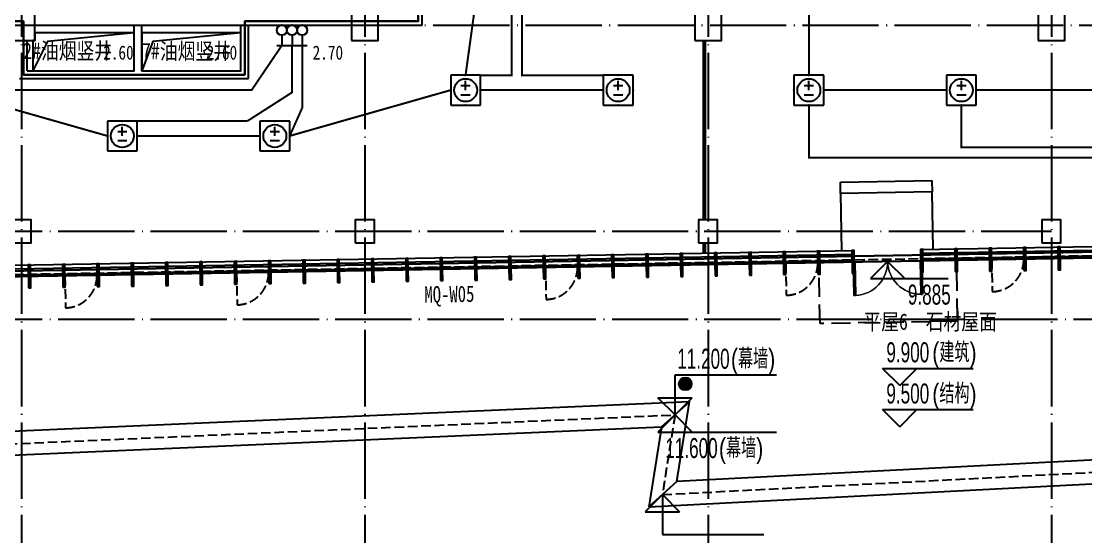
# Model space of a CAD drawing. Extents: x -233336 to 840473, y -28113 to 330904.
# Drawn here: x 23394 to 51299, y 172499 to 186000 of the extents above; entities that cross this region are included whole.
import ezdxf
from ezdxf.enums import TextEntityAlignment as Align
from ezdxf.xclip import XClip

# ---------------------------------------------------------------- set-up
doc = ezdxf.new("R2010")
doc.units = 0
doc.header["$LTSCALE"] = 1000
doc.header["$XCLIPFRAME"] = 2
for name, pattern in [('104-14# 核心筒$0$DOTE', [2.42, 2, -0.2, 0.02, -0.2]), ('14#楼幕墙$0$DASH', [0.35, 0.25, -0.1]), ('DASH', [0.35, 0.25, -0.1]), ('X-104 14#平面$0$$0$DASH', [0.35, 0.25, -0.1]), ('X-104 14#平面$0$DASH', [0.35, 0.25, -0.1])]:
    doc.linetypes.add(name, pattern=pattern)
doc.layers.get('0').update_dxf_attribs({"linetype": 'CONTINUOUS'})
for name, color, linetype in [('104-14# 核心筒$0$A-C_玻璃幕墙', 8, 'CONTINUOUS'), ('104-14# 核心筒$0$A_AXIS-轴线', 8, '104-14# 核心筒$0$DOTE'), ('104-14# 核心筒$0$A_STR-砌块墙', 7, 'CONTINUOUS'), ('104-14# 核心筒$0$A_STR-砼柱', 8, 'CONTINUOUS'), ('14#楼幕墙$0$A-C_玻璃幕墙', 8, 'CONTINUOUS'), ('14#楼幕墙$0$A-C_窗', 8, 'CONTINUOUS'), ('14#楼幕墙$0$A-C_门', 8, 'CONTINUOUS'), ('EQUIP-动力', 80, 'CONTINUOUS'), ('EQUIP-照明', 80, 'CONTINUOUS'), ('WIRE-动力控制', 160, 'DASH'), ('WIRE-插座', 160, 'CONTINUOUS'), ('X-104 14#平面$0$01-标注_标高', 8, 'CONTINUOUS'), ('X-104 14#平面$0$02-TEXT_标注', 9, 'CONTINUOUS'), ('X-104 14#平面$0$02-TEXT_门窗', 9, 'CONTINUOUS'), ('X-104 14#平面$0$A-C_玻璃幕墙', 8, 'CONTINUOUS'), ('X-104 14#平面$0$A-C_门', 8, 'CONTINUOUS'), ('X-104 14#平面$0$A-O_分水线', 8, 'CONTINUOUS'), ('X-104 14#平面$0$A-O_屋面', 8, 'CONTINUOUS'), ('X-104 14#平面$0$A-SUR_看线', 8, 'CONTINUOUS'), ('X-104 14#平面$0$A-TECH_结构', 8, 'CONTINUOUS'), ('X-104 14#平面$0$A_STR-砌块墙', 7, 'CONTINUOUS'), ('X-104 14#平面$0$DUCT-新风管立管', 3, 'CONTINUOUS'), ('X-104 14#平面$0$挡烟垂壁', 5, 'CONTINUOUS')]:
    doc.layers.add(name, color=color, linetype=linetype)
doc.layers.add('X-104 14#平面$0$000套内', color=8, linetype='CONTINUOUS', lineweight=30)
doc.layers.add('X-104 14#平面$0$04-不打印_辅助线', color=8, linetype='CONTINUOUS', plot=False)
doc.styles.add('_TEL_DIM', font='ROMANS2', dxfattribs={"width": 0.8, "height": 3.5, "bigfont": 'HZDF2'})
doc.styles.get("Standard").update_dxf_attribs({"font": 'GBENOR', "bigfont": 'GBCBIG'})
doc.styles.add('X-104 14#平面$0$_TCH_DIM', font='ros.shx', dxfattribs={"width": 0.8, "bigfont": 'jd.shx'})
doc.styles.add('X-104 14#平面$0$_TCH_SPACE', font='STXIHEI.TTF', dxfattribs={"width": 0.8, "height": 5})
doc.styles.add('X-104 14#平面$0$_TCH_WINDOW', font='STXIHEI.TTF', dxfattribs={"width": 0.75, "height": 3.5})
doc.styles.add('X-104 14#平面$0$Standard', font='STXIHEI.TTF', dxfattribs={"width": 0.8})

# ---------------------------------------------------------------- blocks, each defined once
blk = doc.blocks.new('14#楼幕墙$0$A$C103B1A8E')
blk.add_lwpolyline([(0, 0), (60, 0), (60, 600), (0, 600)], close=True)
blk = doc.blocks.new('14#楼幕墙$0$A$C140B3602')
at = {"rotation": 359.9999999999836}
for p in [(6270, -300), (7170, -300), (8070, -300), (8970, -300), (9870, -300), (10770, -300), (11670, -300), (12570, -300), (13470, -300), (14370, -300), (15270, -300), (16170, -300), (17070, -300), (17970, -300), (18870, -300), (19770, -300), (20670, -300), (21570, -300), (22470, -300), (23370, -300), (24270, -300), (25170, -300), (26070, -300), (26970, -300), (27870, -300), (29670, -300), (30570, -300), (31470, -300), (32370, -300), (33270, -300)]:
    blk.add_blockref('14#楼幕墙$0$A$C103B1A8E', p, dxfattribs=at)
blk = doc.blocks.new('14#楼幕墙$0$A$C2CD63A88')
at = {"linetype": '14#楼幕墙$0$DASH'}
blk.add_lwpolyline([(0, 670), (0, -170)], dxfattribs=at)
blk.add_arc((0, 670), 840, 270, 0, dxfattribs=at)
blk = doc.blocks.new('14#楼幕墙$0$$DorLib2D$00000002')
for p, q in [((-0.5, 0), (-0.5, 0.4875)), ((-0.475, 0.4875), (-0.5, 0.4875)), ((-0.475, 0), (-0.475, 0.4875)), ((0.475, 0), (0.475, 0.4875)), ((0.475, 0.4875), (0.5, 0.4875)), ((0.5, 0), (0.5, 0.4875)), ((-0.5, 0), (-0.475, 0)), ((0.5, 0), (0.475, 0))]:
    blk.add_line(p, q)
at = {"lineweight": 13}
for centre, start, end in [((-0.4875, 0), 0, 88.53072), ((0.4875, 0), 91.46928, 180)]:
    blk.add_arc(centre, 0.4875, start, end, dxfattribs=at)
blk = doc.blocks.new('14#楼幕墙')
at = {"layer": '14#楼幕墙$0$A-C_玻璃幕墙'}
for p, q in [((17709, 179515), (45230, 179996)), ((46970, 180026), (53863, 180146)), ((46971, 179926), (53739, 180044)), ((17376, 179259), (45234, 179746)), ((17576, 179413), (45232, 179896)), ((45235, 179696), (46975, 179726)), ((46974, 179776), (53553, 179891)), ((46975, 179726), (53491, 179840)), ((17309, 179208), (45235, 179696))]:
    blk.add_line(p, q, dxfattribs=at)
blk.add_lwpolyline([(120742, 216995), (99427, 222925), (92266, 197155), (62308, 195791), (62738, 196820), (22065, 195795), (17309, 179208), (53491, 179840), (52927, 177185), (83500, 178466), (82418, 175654), (109062, 173768), (119297, 188914), (117563, 189300)], close=True, dxfattribs=at)
at = {"layer": '14#楼幕墙$0$A-C_玻璃幕墙', "linetype": '14#楼幕墙$0$DASH', "ltscale": 2}
blk.add_lwpolyline([(47910, 179442), (47933, 178142), (44333, 178080), (44310, 179379)], dxfattribs=at)
at = {"layer": '14#楼幕墙$0$A-C_玻璃幕墙', "rotation": 1.000000000000248}
blk.add_blockref('14#楼幕墙$0$A$C140B3602', (17309, 179208), dxfattribs=at)
at = {"layer": '14#楼幕墙$0$A-C_窗', "rotation": 1.000000000003353}
for p in [(48846, 179089), (37148, 178884), (43447, 178994), (24550, 178664), (29049, 178743)]:
    blk.add_blockref('14#楼幕墙$0$A$C2CD63A88', p, dxfattribs=at)
at = {"layer": '14#楼幕墙$0$A-C_门', "xscale": -1800, "yscale": 1800, "zscale": 100, "rotation": 180.9999999999163}
blk.add_blockref('14#楼幕墙$0$$DorLib2D$00000002', (46105, 179711), dxfattribs=at)
blk = doc.blocks.new('_FZHK')
blk.add_lwpolyline([(-0.5, -0.5), (0.5, -0.5), (0.5, 0.5), (-0.5, 0.5)], close=True)
blk = doc.blocks.new('104-14# 核心筒')
at = {"layer": '104-14# 核心筒$0$A-C_玻璃幕墙'}
blk.add_lwpolyline([(82417.6, 175653.6), (83499.8, 178465.9), (52926.6, 177184.7), (53491, 179839.8), (17309.3, 179208.2), (22065.4, 195794.6), (62738.3, 196820), (62307.5, 195791.2), (92265.6, 197155.1), (99426.9, 222925), (120741.8, 216994.6), (117562.9, 189300.5), (119297.3, 188914.5), (109062.3, 173767.9), (82417.6, 175653.6)], dxfattribs=at)
at = {"layer": '104-14# 核心筒$0$A_AXIS-轴线'}
for p, q in [((23400, 228733.6), (23400, 169654.9)), ((32400, 228733.6), (32400, 169654.9)), ((41400, 228733.6), (41400, 169654.9)), ((50400, 228733.6), (50400, 169654.9)), ((-9370.1, 185900), (120259.9, 185900)), ((-9520, 180500), (50400, 180500)), ((-9520, 178200), (59400, 178200))]:
    blk.add_line(p, q, dxfattribs=at)
at = {"layer": '104-14# 核心筒$0$A_STR-砌块墙'}
for p, q in [((33900, 185900), (33900, 187050)), ((23750, 185900), (27900, 185900)), ((27900, 185900), (32050, 185900)), ((32750, 185900), (33900, 185900))]:
    blk.add_line(p, q, dxfattribs=at)
at = {"layer": '104-14# 核心筒$0$A_STR-砼柱'}
for p, xscale, yscale, zscale in [((23400, 185900), 700, 800, 800), ((32400, 185900), 700, 800, 800), ((41400, 185900), 700, 800, 800), ((50400, 185900), 700, 800, 800), ((23400, 180500), 500, 600, 600), ((32400, 180500), 500, 600, 600), ((41400, 180500), 500, 600, 600), ((50400, 180500), 500, 600, 600)]:
    blk.add_blockref('_FZHK', p, dxfattribs=dict(at, xscale=xscale, yscale=yscale, zscale=zscale))
blk = doc.blocks.new('X-104 14#平面$0$ydl')
h = blk.add_hatch()
h.set_pattern_fill('ANSI31', color=8, scale=30, angle=45)
h.set_pattern_definition([(90, (0, 0), (-47.625, 1e-14), [])])
edge = h.paths.add_edge_path()
edge.add_arc((0, 0), 138, 0, 360)
for radius in [168, 138]:
    blk.add_circle((0, 0), radius)
at = {"layer": 'X-104 14#平面$0$04-不打印_辅助线'}
for p, q in [((-168, 0), (168, 0)), ((0, 168), (0, -168))]:
    blk.add_line(p, q, dxfattribs=at)
blk = doc.blocks.new('X-104 14#平面$0$ydlzh')
at = {"layer": 'X-104 14#平面$0$A-O_分水线'}
blk.add_blockref('X-104 14#平面$0$ydl', (-50070, -29275), dxfattribs=at)
blk = doc.blocks.new('X-104 14#平面$0$$DorLib2D$00000002')
for p, q in [((-0.5, 0), (-0.5, 0.4875)), ((-0.475, 0.4875), (-0.5, 0.4875)), ((-0.475, 0), (-0.475, 0.4875)), ((0.475, 0), (0.475, 0.4875)), ((0.475, 0.4875), (0.5, 0.4875)), ((0.5, 0), (0.5, 0.4875)), ((-0.5, 0), (-0.475, 0)), ((0.5, 0), (0.475, 0))]:
    blk.add_line(p, q)
at = {"lineweight": 13}
for centre, start, end in [((-0.4875, 0), 0, 88.53072), ((0.4875, 0), 91.46928, 180)]:
    blk.add_arc(centre, 0.4875, start, end, dxfattribs=at)
blk = doc.blocks.new('X-104 14#平面')
blk.add_circle((40800, 176503.1), 50)
at = {"layer": 'X-104 14#平面$0$000套内'}
blk.add_lwpolyline([(59650, 177616.6), (53113.6, 177342.7), (53676.9, 179993), (17509.3, 179361.7), (21061.6, 191750), (22050, 191750), (22050, 186000), (23450, 186000), (23450, 184600), (29250, 184600), (29250, 186000), (33800, 186000), (33800, 192000), (41300, 192000), (41300, 196129.5), (59650, 196592.1)], close=True, dxfattribs=at)
at = {"layer": 'X-104 14#平面$0$01-标注_标高'}
for p, q in [((46104.9, 179710.8), (45654.9, 179260.8)), ((46104.9, 179710.8), (46554.9, 179260.8)), ((45654.9, 179260.8), (47689.7, 179260.8)), ((40532.1, 175690.6), (40532.1, 176740.6)), ((40532.1, 176740.6), (43191.6, 176740.6)), ((46422.5, 176458.8), (45972.5, 176908.8)), ((45972.5, 176908.8), (48347.2, 176908.8)), ((46422.5, 176458.8), (46872.5, 176908.8)), ((40532.1, 175690.6), (40082.1, 176140.6)), ((40082.1, 176140.6), (40982.1, 176140.6)), ((40532.1, 175690.6), (40982.1, 176140.6)), ((46422.5, 175379.4), (45972.5, 175829.4)), ((45972.5, 175829.4), (48347.2, 175829.4)), ((46422.5, 175379.4), (46872.5, 175829.4)), ((40532.1, 175690.6), (40082.1, 175240.6)), ((40532.1, 175690.6), (40982.1, 175240.6)), ((40082.1, 175240.6), (43191.6, 175240.6)), ((40199.6, 173602.3), (39749.6, 173152.3)), ((40199.6, 173602.3), (40649.6, 173152.3)), ((40199.6, 173602.3), (40199.6, 172552.3)), ((39749.6, 173152.3), (40649.6, 173152.3)), ((40199.6, 172552.3), (42859.1, 172552.3))]:
    blk.add_line(p, q, dxfattribs=at)
at = {"layer": 'X-104 14#平面$0$A-C_玻璃幕墙'}
for points in [[(82417.6, 175653.6), (83499.8, 178465.9), (52926.6, 177184.7), (53491, 179839.8), (17309.3, 179208.2), (22065.4, 195794.6), (62738.3, 196820), (62307.5, 195791.2), (92265.6, 197155.1), (99426.9, 222925), (120741.8, 216994.6), (117562.9, 189300.5), (119297.3, 188914.5), (109062.3, 173767.9), (82417.6, 175653.6)], [(45205, 179695.1), (45199.8, 179995.1)], [(47004.8, 179726.5), (46999.5, 180026.5)]]:
    blk.add_lwpolyline(points, dxfattribs=at)
at = {"layer": 'X-104 14#平面$0$A-O_屋面', "ltscale": 5}
for p, q in [((39845.1, 173283.6), (83828.3, 175553.8)), ((-6009.8, 173358.3), (40178.1, 175374.9)), ((40178.1, 175374.9), (39845.1, 173283.6))]:
    blk.add_line(p, q, dxfattribs=at)
for points in [[(82593.5, 176110.9), (40577.8, 173942.2), (40909.8, 176027.4), (-5236.8, 174012.6), (-2256.1, 188036.1)], [(40178.1, 175374.9), (40909.8, 176027.4)], [(40577.8, 173942.2), (39845.1, 173283.6)]]:
    blk.add_lwpolyline(points, dxfattribs=at)
at = {"layer": 'X-104 14#平面$0$A-SUR_看线', "linetype": 'X-104 14#平面$0$DASH', "ltscale": 2, "const_width": 100}
blk.add_lwpolyline([(41300, 180200), (41300, 179928.8)], dxfattribs=at)
at = {"layer": 'X-104 14#平面$0$A-TECH_结构'}
for p, q in [((44868.4, 181789.6), (47268.1, 181831.5)), ((44873.7, 181489.6), (44868.4, 181789.6)), ((47268.1, 181831.5), (47273.3, 181531.5)), ((47273.3, 181531.5), (44873.7, 181489.6)), ((44873.7, 181489.6), (44899.8, 179989.9)), ((47299.5, 180031.7), (47273.3, 181531.5))]:
    blk.add_line(p, q, dxfattribs=at)
at = {"layer": 'X-104 14#平面$0$A-TECH_结构', "linetype": 'X-104 14#平面$0$$0$DASH'}
blk.add_lwpolyline([(108910.7, 174079.4), (118802, 188717.3), (117234.1, 189066.3), (120414.6, 216774.3), (99635.6, 222555.6), (95312.9, 207000.2), (89162.1, 208711.5), (77269.5, 199400), (8635.1, 199400), (5919.8, 186625.4), (-2502.5, 188415.7), (-5635.8, 173674.9), (40532.1, 175690.6), (40199.6, 173602.3), (83848.5, 175853.1)], close=True, dxfattribs=at)
blk.add_lwpolyline([(82521.6, 175784.7), (83573.8, 178519), (52988.9, 177237.3), (53553, 179890.9), (17376, 179259.4), (22103.3, 195745.6), (62662.4, 196768.1), (62230.9, 195737.7), (92304.1, 197106.8), (95072, 207067.2)], dxfattribs=at)
at = {"layer": 'X-104 14#平面$0$A_STR-砌块墙'}
for p, q in [((26350, 184700), (26350, 185900)), ((26350, 185900), (26550, 185900)), ((26550, 184700), (26550, 185900)), ((29150, 184700), (29150, 185900)), ((29150, 185900), (29350, 185900)), ((29350, 184500), (29350, 185900)), ((23350, 185500), (23550, 185500)), ((23550, 184700), (23550, 185500)), ((23350, 184500), (26450, 184500)), ((23550, 184700), (26350, 184700)), ((26450, 184500), (29350, 184500)), ((26550, 184700), (29150, 184700))]:
    blk.add_line(p, q, dxfattribs=at)
at = {"layer": 'X-104 14#平面$0$DUCT-新风管立管'}
blk.add_lwpolyline([(26350, 185700), (23750, 185700), (23750, 185500), (23700, 185500), (23700, 184700), (26350, 184700), (26350, 185700), (24080.7, 185474.2), (23700, 184700)], dxfattribs=at)
at = {"layer": 'X-104 14#平面$0$DUCT-新风管立管', "elevation": 3000}
blk.add_lwpolyline([(29150, 185700), (26550, 185700), (26550, 184700), (29150, 184700), (29150, 185700), (26845.6, 185469.8), (26550, 184700)], dxfattribs=at)
at = {"layer": 'X-104 14#平面$0$挡烟垂壁', "linetype": 'X-104 14#平面$0$DASH', "ltscale": 2, "const_width": 100}
blk.add_lwpolyline([(41300, 185500), (41300, 180800)], dxfattribs=at)
ref = blk.add_blockref('104-14# 核心筒', (0, 0))
XClip(ref).set_block_clipping_path([(-38664.3623821461, -25500), (139216.5485069363, 330900)])
for name, p in [('14#楼幕墙', (0, 0)), ('X-104 14#平面$0$ydlzh', (90870.4, 205778.6))]:
    blk.add_blockref(name, p)
at = {"layer": 'X-104 14#平面$0$A-C_门', "xscale": 1800, "yscale": 1800, "zscale": 100, "rotation": 181.0000000000179}
blk.add_blockref('X-104 14#平面$0$$DorLib2D$00000002', (46104.9, 179710.8), dxfattribs=at)
at = {"layer": 'X-104 14#平面$0$01-标注_标高', "color": 7, "style": 'X-104 14#平面$0$_TCH_DIM'}
for s, height, width, p in [('9.885', 525, 0.64, (46636.7, 178578.3)), ('9.900', 525, 0.64, (46072.5, 177066.3)), ('(建筑)', 520.93, 0.8, (47275.5, 177066.3)), ('11.200', 525, 0.64, (40590, 176898.1)), ('(幕墙)', 520.93, 0.8, (41997, 176898.1)), ('9.500', 525, 0.64, (46072.5, 175986.9)), ('(结构)', 520.93, 0.8, (47275.5, 175986.9)), ('11.600', 525, 0.64, (40276.3, 174558.1)), ('(幕墙)', 520.93, 0.8, (41683.3, 174558.1))]:
    blk.add_text(s, height=height, dxfattribs=dict(at, width=width)).set_placement(p)
at = {"layer": 'X-104 14#平面$0$02-TEXT_标注', "style": 'X-104 14#平面$0$Standard', "width": 0.8}
for s, p in [('2#油烟竖井', (23442.1, 185014.3)), ('7#油烟竖井', (26559.5, 185005.1)), ('平屋6  石材屋面', (45469.7, 177917.9))]:
    blk.add_text(s, height=428.14, dxfattribs=at).set_placement(p)
at = {"layer": 'X-104 14#平面$0$02-TEXT_门窗', "style": 'X-104 14#平面$0$_TCH_WINDOW', "width": 0.75}
blk.add_text('MQ-W05', height=428.14, rotation=1, dxfattribs=at).set_placement((33965.2, 178627.7))
at = {"layer": 'X-104 14#平面$0$04-不打印_辅助线', "style": 'X-104 14#平面$0$_TCH_SPACE', "width": 0.8}
for s, p in [('2.60', (25540.5, 184997.1)), ('2.60', (28254.6, 184997.1)), ('2.70', (31031.7, 184997.1))]:
    blk.add_text(s, height=366.98, dxfattribs=at).set_placement(p)
blk = doc.blocks.new('$equip$00001344')
for p, q in [((0.65, 0.65), (-0.65, 0.65)), ((-0.65, 0.65), (-0.65, -0.65)), ((0.65, -0.65), (0.65, 0.65)), ((-0.2, 0.2), (0.2, 0.2)), ((0, 0), (0, 0.4)), ((-0.2, -0.2), (0.2, -0.2)), ((-0.65, -0.65), (0.65, -0.65))]:
    blk.add_line(p, q)
blk.add_circle((0, 0), 0.5)
for p in [(0, 0.65), (-0.65, 0), (0.65, 0), (0, -0.65)]:
    blk.add_point(p)
at = {"flags": 9}
blk.add_attdef('A', (0, 0), '', height=0.00002, dxfattribs=at)
blk = doc.blocks.new('$equip$00002672')
for p, q in [((0.222, 0.889), (-0.222, 0.889)), ((0, 0.444), (0, 0.889))]:
    blk.add_line(p, q)
blk.add_circle((0, 0.222), 0.222)
for p in [(0, 0.889), (-0.222, 0.222), (0, 0), (0.222, 0.222)]:
    blk.add_point(p)
at = {"color": 7, "style": '_TEL_DIM', "flags": 1}
for tag in ['A', 'REMARK']:
    blk.add_attdef(tag, text='', height=0.00002, dxfattribs=at).set_placement((0, 0), align=Align.MIDDLE_CENTER)

msp = doc.modelspace()

# ---------------------------------------------------------------- linework, layer by layer
at = {"layer": 'WIRE-动力控制', "color": 160, "const_width": 52.5}
for points in [[(36250.4, 188233.7), (36250.4, 184587.1), (35430.8, 184587.1)], [(38650.8, 184587.1), (36517, 184587.1), (36517, 188233.7)], [(21430.8, 184197.1), (29431.9, 184197.1), (30224.2, 185366.7)], [(29321.1, 183387.1), (30490.8, 184136), (30490.8, 185366.7)], [(30757.5, 185366.7), (30757.5, 183731.2)], [(30757.5, 183731.2), (30430.8, 182997.1)], [(58766.7, 182428.9), (44040.8, 182428.9), (44040.8, 183807.1)], [(58766.7, 182695.6), (48040.8, 182695.6), (48040.8, 183807.1)], [(26430.8, 183387.1), (29321.1, 183387.1)]]:
    msp.add_lwpolyline(points, dxfattribs=at)
at = {"layer": 'WIRE-插座', "color": 160, "const_width": 52.5}
for points in [[(44040.8, 188802.9), (44040.8, 184587.1)], [(35540.8, 188212.9), (35040.8, 184587.1)], [(25650.8, 182997.1), (21430.8, 184197.1)], [(34650.8, 184197.1), (30430.8, 182997.1)], [(35430.8, 184197.1), (38650.8, 184197.1)], [(44430.8, 184197.1), (47650.8, 184197.1)], [(48430.8, 184197.1), (52650.8, 184197.1)], [(29650.8, 182997.1), (26430.8, 182997.1)]]:
    msp.add_lwpolyline(points, dxfattribs=at)

# ---------------------------------------------------------------- block references
msp.add_blockref('X-104 14#平面', (0, 0))
at = {"layer": 'EQUIP-动力', "color": 80, "xscale": 600, "yscale": 600, "zscale": 600}
for p in [(35040.8, 184197.1), (39040.8, 184197.1), (44040.8, 184197.1), (48040.8, 184197.1), (26040.8, 182997.1), (30040.8, 182997.1)]:
    msp.add_blockref('$equip$00001344', p, dxfattribs=at)
at = {"layer": 'EQUIP-照明', "color": 80, "xscale": 600, "yscale": 600, "zscale": 600, "rotation": 180}
for p in [(30224.2, 185900), (30490.8, 185900), (30757.5, 185900)]:
    msp.add_blockref('$equip$00002672', p, dxfattribs=at)

doc.saveas('drawing.dxf')
